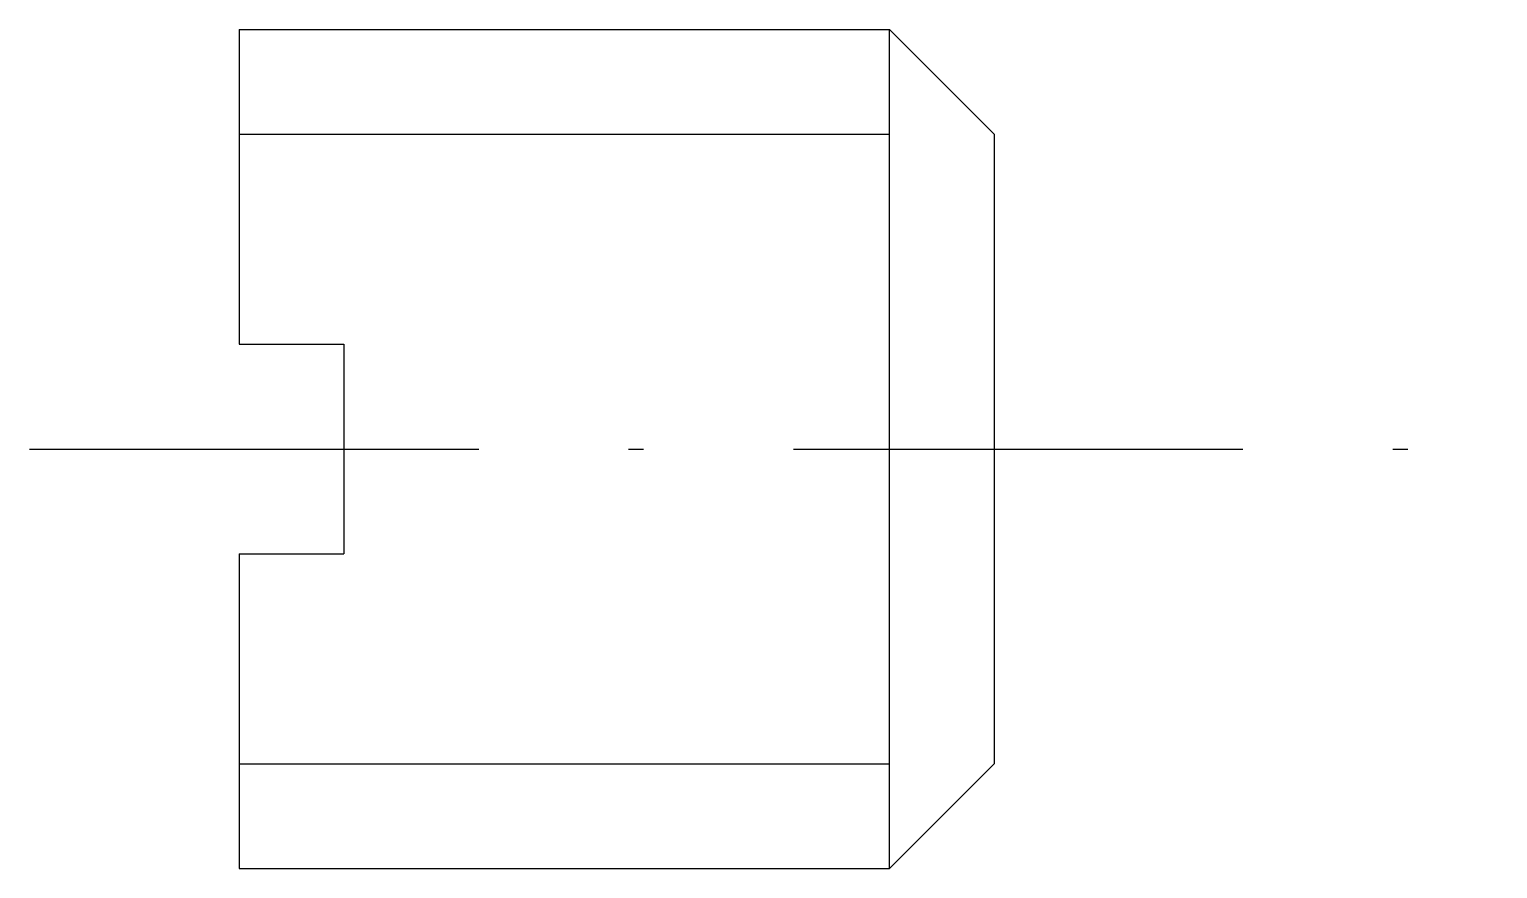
# Model space of a CAD drawing. Header units: millimetres. Extents: x 462.71 to 472.51, y -343.14 to -337.54.
import ezdxf

# ---------------------------------------------------------------- set-up
doc = ezdxf.new("R2010")
doc.units = ezdxf.units.MM
doc.linetypes.add('CENT3', pattern=[5, 3, -1, 0, -1])
doc.layers.get('0').update_dxf_attribs({"color": 3, "linetype": 'CONTINUOUS'})
doc.layers.add('CENT3', color=1, linetype='CENT3')
doc.layers.add('輪廓線', color=7, linetype='CONTINUOUS')

msp = doc.modelspace()

# ---------------------------------------------------------------- linework, layer by layer
for p, q in [((464.1146, -338.2397), (468.4546, -338.2397)), ((464.1146, -342.4397), (468.4546, -342.4397))]:
    msp.add_line(p, q)
at = {"layer": 'CENT3'}
msp.add_line((462.7146, -340.3397), (472.5146, -340.3397), dxfattribs=at)
at = {"layer": '輪廓線'}
for p, q in [((464.1146, -337.5397), (468.4546, -337.5397)), ((464.1146, -337.5397), (464.1146, -339.6397)), ((468.4546, -343.1397), (468.4546, -337.5397)), ((469.1546, -338.2397), (468.4546, -337.5397)), ((469.1546, -338.2397), (469.1546, -342.4397)), ((464.1146, -339.6397), (464.8146, -339.6397)), ((464.8146, -339.6397), (464.8146, -341.0397)), ((464.1146, -341.0397), (464.1146, -343.1397)), ((464.1146, -341.0397), (464.8146, -341.0397)), ((468.4546, -343.1397), (469.1546, -342.4397)), ((464.1146, -343.1397), (468.4546, -343.1397))]:
    msp.add_line(p, q, dxfattribs=at)

doc.saveas('drawing.dxf')
